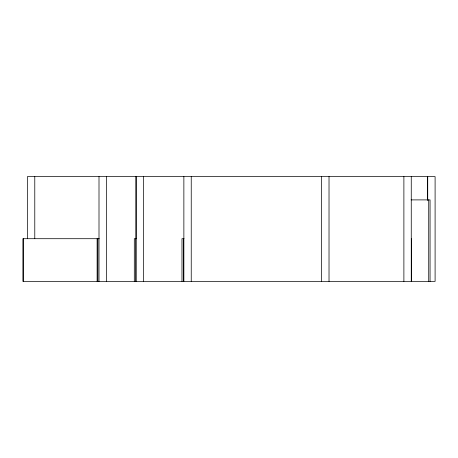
<?xml version="1.0" encoding="UTF-8"?>
<svg xmlns="http://www.w3.org/2000/svg" width="458" height="458" viewBox="0 0 458 458"><rect width="100%" height="100%" fill="white"/><g stroke="black" fill="none" stroke-linecap="round" stroke-linejoin="round"><path stroke-width="0.69" d="M411.089 199.894L430.062 199.894L430.062 281.389M99.272 238.704L22.9 238.704L22.9 281.389L435.1 281.389L435.1 176.611L27.406 176.611L27.406 238.624M136.455 238.704L134.303 238.704L134.303 281.389M184.053 238.704L181.981 238.704L181.981 281.389M428.717 199.894L428.717 281.389M427.726 176.611L427.726 200.135M427.646 176.611L427.646 200.135M411.593 238.704L411.593 281.389M411.261 176.611L411.261 281.389M403.887 176.611L403.887 281.389M329.021 176.611L329.021 281.389M321.648 176.611L321.648 281.389M191.238 176.611L191.238 281.389M183.864 176.611L183.864 281.389M183.458 238.704L183.458 281.389M143.48 176.611L143.566 281.389M136.112 176.611L136.112 281.389M136.026 176.611L136.026 238.624M135.786 238.704L135.786 281.389M106.376 176.611L106.376 281.389M99.002 176.611L99.002 281.389M97.857 238.704L97.857 281.389M97.113 238.704L97.113 281.389M34.779 176.611L34.779 238.624M23.639 238.704L23.639 281.389"/></g></svg>
